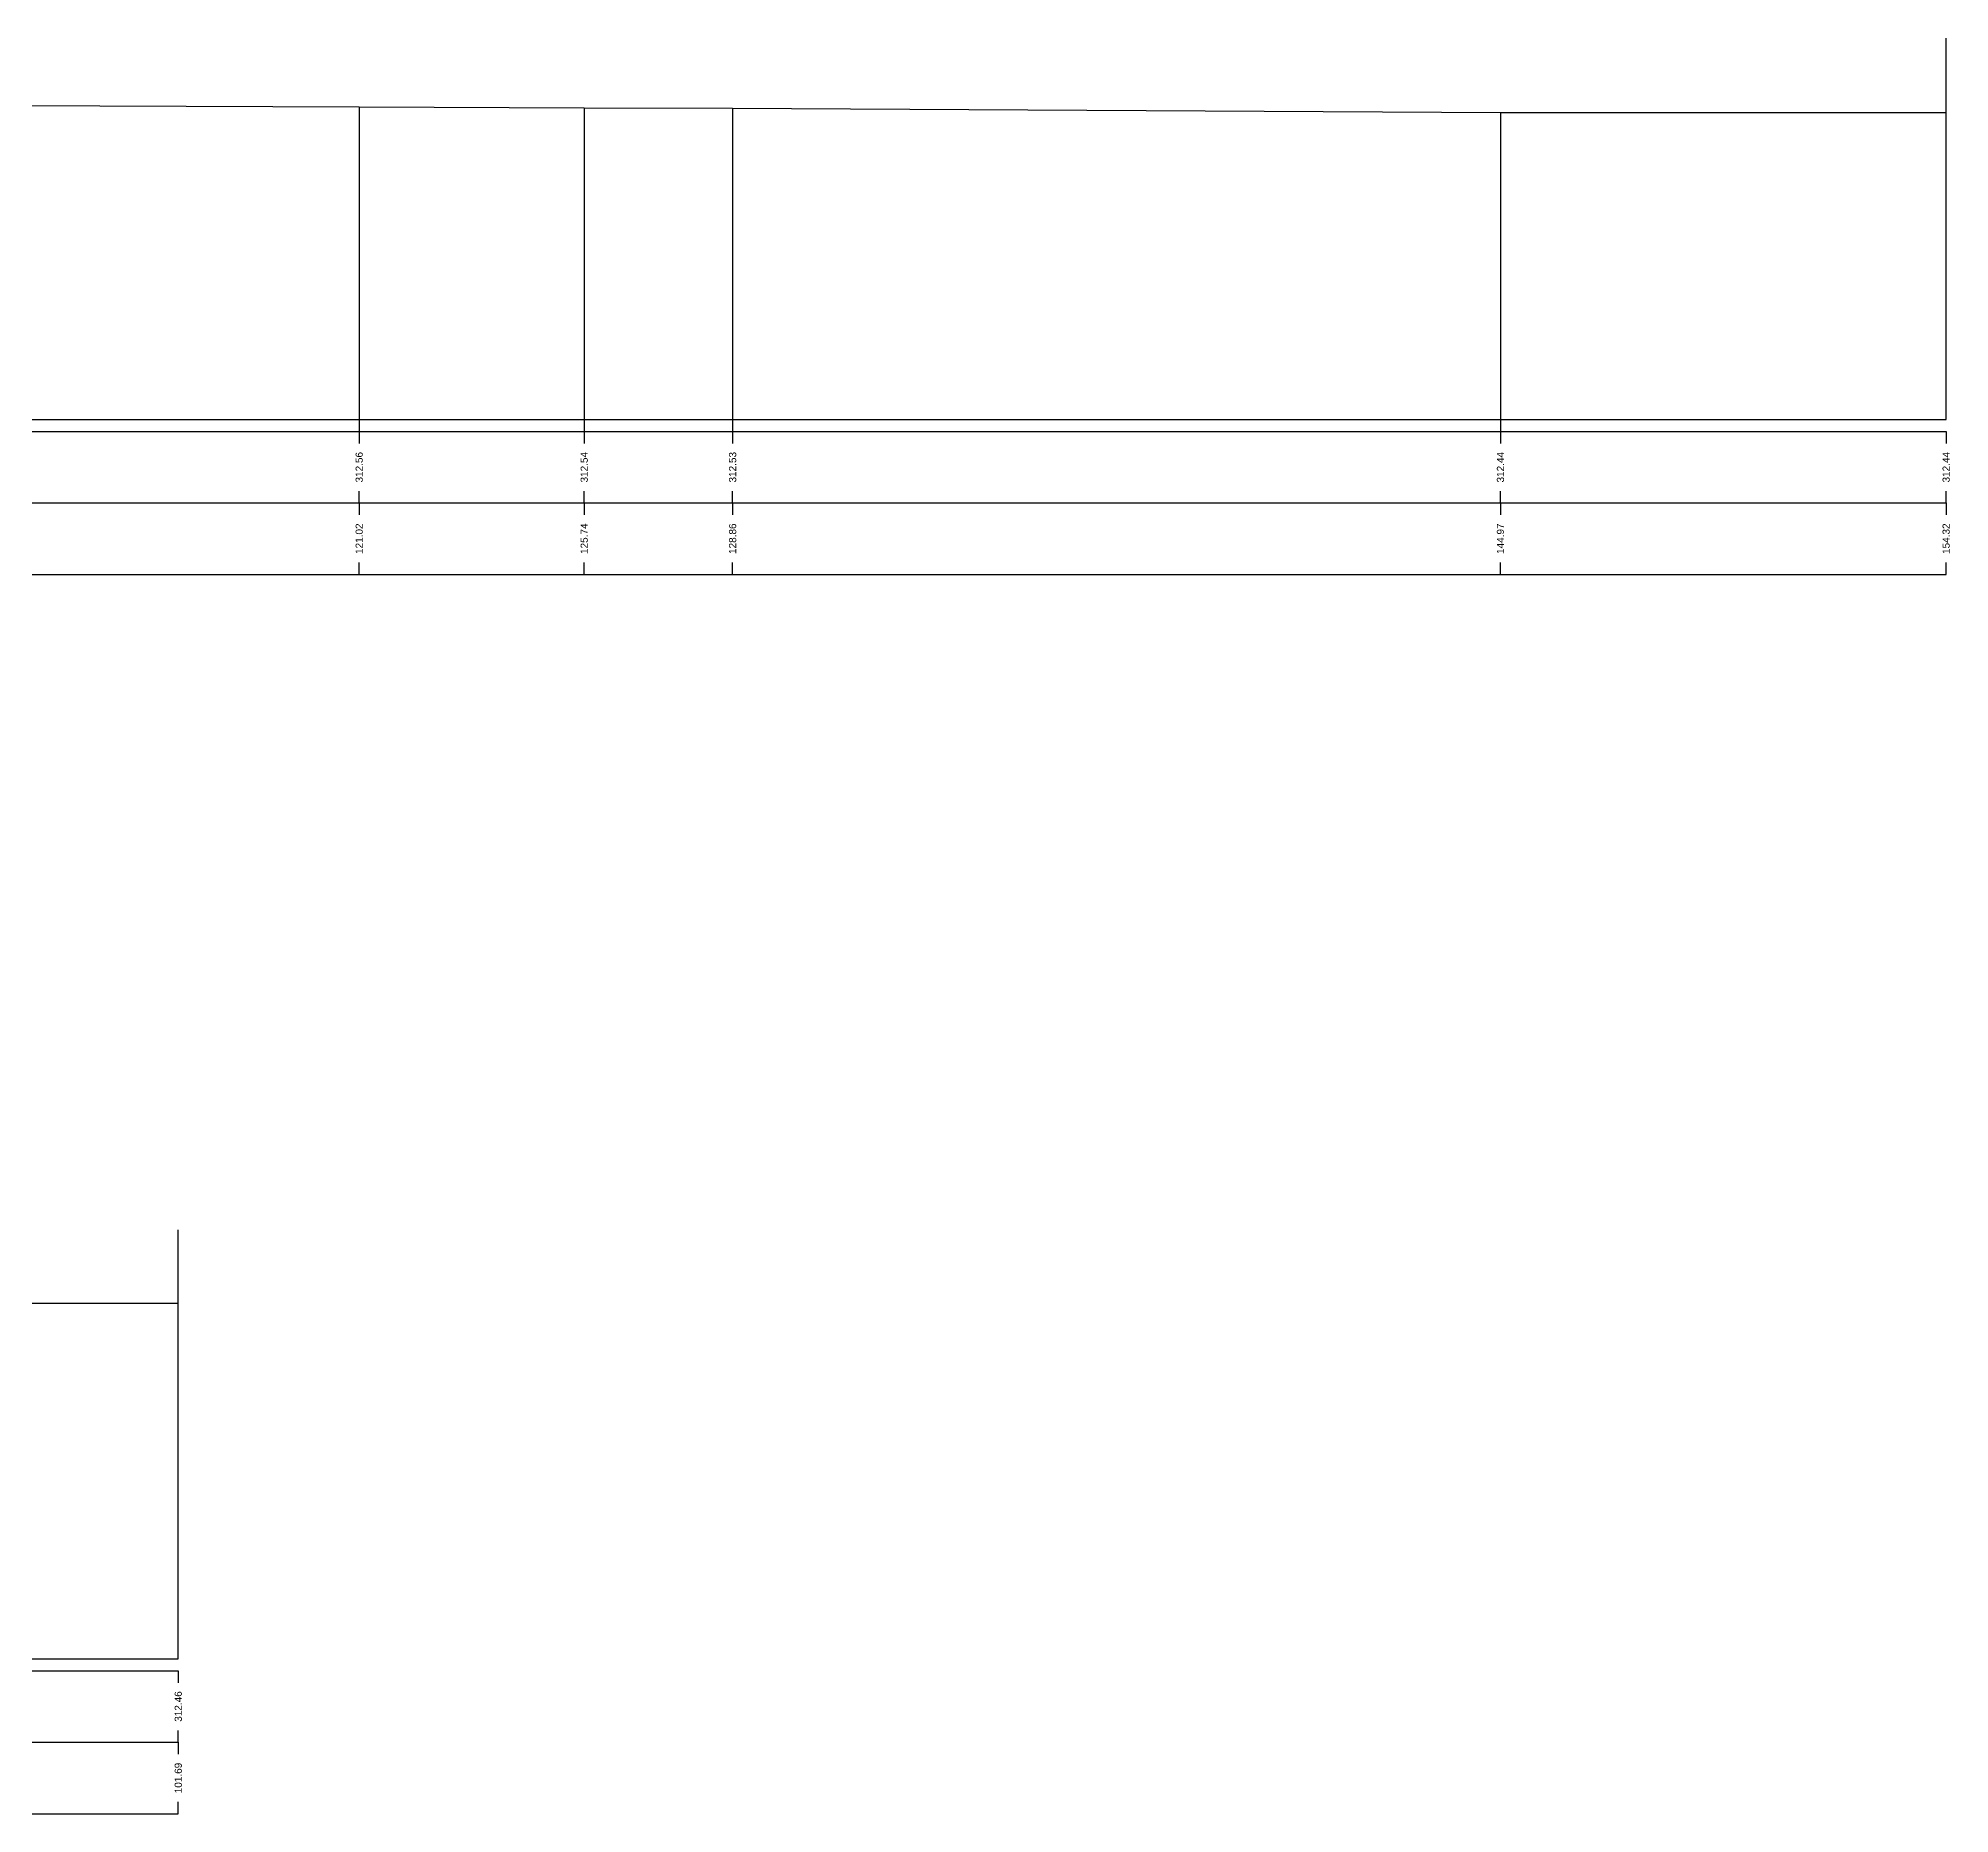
# Model space of a CAD drawing. Header units: millimetres. Extents: x -170 to 301, y 153 to 290.
# Drawn here: x 261.28 to 301.4, y 251.75 to 289 of the extents above; entities that cross this region are included whole.
import ezdxf
from ezdxf.enums import TextEntityAlignment as Align

# ---------------------------------------------------------------- set-up
doc = ezdxf.new("R2010")
doc.units = ezdxf.units.MM
doc.styles.get("Standard").update_dxf_attribs({"font": 'arial.ttf'})

msp = doc.modelspace()

# ---------------------------------------------------------------- linework, layer by layer
at = {"layer": 'band'}
for p, q in [((268.02, 280.75), (268.02, 280.5)), ((272.743, 280.75), (272.743, 280.5)), ((275.858, 280.75), (275.858, 280.5)), ((291.972, 280.75), (291.972, 280.5)), ((301.326, 280.75), (301.326, 280.5)), ((268.02, 279.25), (268.02, 279.5)), ((268.02, 279.25), (268.02, 279)), ((272.743, 279.25), (272.743, 279.5)), ((272.743, 279.25), (272.743, 279)), ((275.858, 279.25), (275.858, 279.5)), ((275.858, 279.25), (275.858, 279)), ((291.972, 279.25), (291.972, 279.5)), ((291.972, 279.25), (291.972, 279)), ((301.326, 279.25), (301.326, 279.5)), ((301.326, 279.25), (301.326, 279)), ((268.02, 277.75), (268.02, 278)), ((272.743, 277.75), (272.743, 278)), ((275.858, 277.75), (275.858, 278)), ((291.972, 277.75), (291.972, 278)), ((301.326, 277.75), (301.326, 278)), ((264.223, 254.75), (264.223, 254.5)), ((264.223, 253.25), (264.223, 253.5)), ((264.223, 253.25), (264.223, 253)), ((264.223, 251.75), (264.223, 252))]:
    msp.add_line(p, q, dxfattribs=at)
at = {"layer": 'frame'}
for p, q in [((301.326, 281), (301.326, 289)), ((-147.002, 281), (301.326, 281)), ((-154.502, 280.75), (301.326, 280.75)), ((-154.502, 279.25), (301.326, 279.25)), ((-154.502, 277.75), (301.326, 277.75)), ((264.223, 255), (264.223, 264)), ((-170.035, 254.75), (264.223, 254.75)), ((-162.535, 255), (264.223, 255)), ((-170.035, 253.25), (264.223, 253.25)), ((-170.035, 251.75), (264.223, 251.75))]:
    msp.add_line(p, q, dxfattribs=at)
at = {"layer": 'marker', "color": 253}
for p, q in [((268.02, 287.562), (268.02, 281)), ((272.743, 287.538), (272.743, 281)), ((275.858, 287.53), (275.858, 281)), ((291.972, 287.44), (291.972, 281)), ((268.02, 281), (268.02, 280.75)), ((272.743, 281), (272.743, 280.75)), ((275.858, 281), (275.858, 280.75)), ((291.972, 281), (291.972, 280.75))]:
    msp.add_line(p, q, dxfattribs=at)
at = {"layer": 'profile'}
for points in [[(183.237, 287.685), (188.114, 287.952), (190.565, 288.205), (193.733, 288.232), (195.99, 287.928), (198.233, 287.698), (202.318, 287.715), (203.637, 287.714), (208.492, 287.727), (216.037, 287.759), (222.075, 287.801), (227.647, 287.772), (240.563, 287.676), (251.307, 287.625), (257.127, 287.603), (268.02, 287.562), (272.743, 287.538), (275.858, 287.53), (291.972, 287.44), (301.326, 287.44)], [(170.38, 262.976), (184.765, 262.732), (202.973, 262.642), (206.71, 262.602), (210.769, 262.587), (228.833, 262.512), (245.152, 262.441), (250.498, 262.42), (257.228, 262.463), (264.223, 262.463)]]:
    msp.add_lwpolyline(points, dxfattribs=at)

# ---------------------------------------------------------------- texts
for s, p in [('312.56', (268.02, 280)), ('312.54', (272.743, 280)), ('312.53', (275.858, 280)), ('312.44', (291.972, 280)), ('312.44', (301.326, 280)), ('121.02', (268.02, 278.5)), ('125.74', (272.743, 278.5)), ('128.86', (275.858, 278.5)), ('144.97', (291.972, 278.5)), ('154.32', (301.326, 278.5)), ('312.46', (264.223, 254)), ('101.69', (264.223, 252.5))]:
    msp.add_text(s, height=0.15, rotation=90).set_placement(p, align=Align.MIDDLE)

doc.saveas('drawing.dxf')
